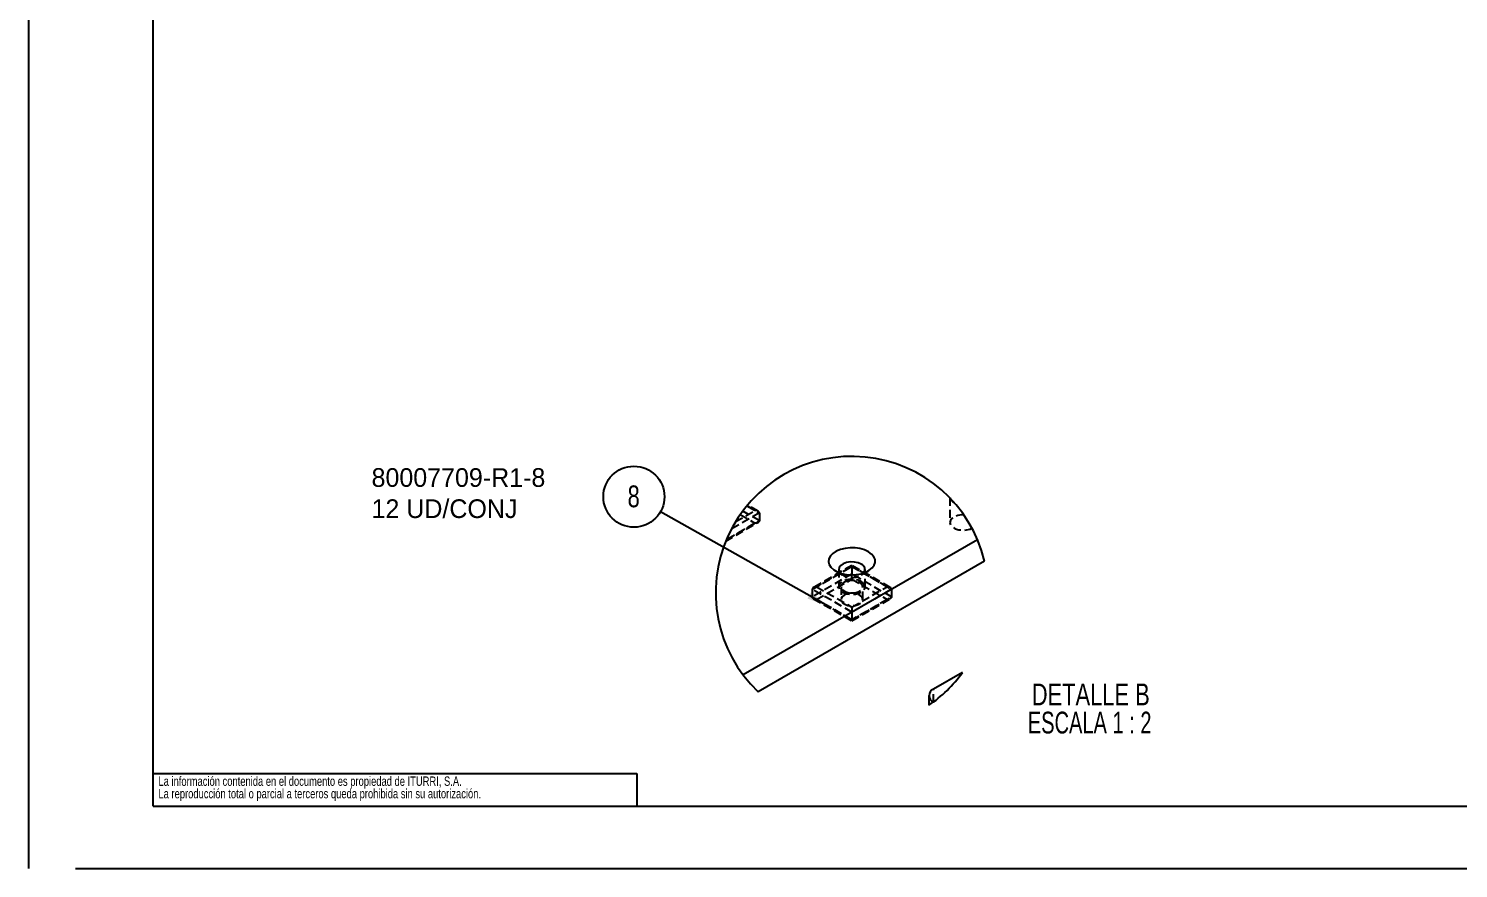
# Model space of a CAD drawing. Extents: x 0 to 4200, y 0 to 2970.
# Drawn here: x 0 to 2294, y 0 to 1348 of the extents above; entities that cross this region are included whole.
import ezdxf

# ---------------------------------------------------------------- set-up
doc = ezdxf.new("R2010")
doc.units = 0
doc.header["$LTSCALE"] = 10
doc.linetypes.add('HIDDEN', pattern=[1.905, 1.27, -0.635])
doc.layers.get('0').update_dxf_attribs({"linetype": 'CONTINUOUS'})
doc.layers.add('FORMATO', color=7, linetype='CONTINUOUS')
doc.layers.add('SLD-0', color=179, linetype='CONTINUOUS')
doc.styles.add('SLDTEXTSTYLE1', font='TXT', dxfattribs={"width": 0.75})
doc.styles.add('SLDTEXTSTYLE2', font='TXT', dxfattribs={"width": 0.6875})
doc.dimstyles.new('SLDDIMSTYLE0', dxfattribs={"dimtxt": 0.18, "dimasz": 35, "dimexe": 0, "dimexo": 0.0625, "dimgap": 0, "dimtad": 0, "dimtih": 1, "dimtoh": 1, "dimdec": 0, "dimrnd": 1e-09, "dimzin": 0, "dimdsep": 46, "dimtxsty": 'Standard', "dimsah": 1, "dimcen": 0.09, "dimadec": 0, "dimazin": 0, "dimtfac": 35, "dimtdec": 0, "dimtofl": 0, "dimtmove": 0, "dimatfit": 3, "dimfxl": 0, "dimtolj": 1, "dimtzin": 0, "dimarcsym": 0})

# ---------------------------------------------------------------- blocks, each defined once
blk = doc.blocks.new('SW_NOTE_4')
at = {"layer": 'SLD-0', "color": 0, "char_height": 15, "attachment_point": 1, "style": 'SLDTEXTSTYLE1'}
for s, insert in [('La información contenida en el documento es propiedad de ITURRI, S.A.', (0, 19.3)), ('La reproducción total o parcial a terceros queda prohibida sin su autorización.', (0, -0.7))]:
    blk.add_mtext(s, dxfattribs=dict(at, insert=insert))
blk = doc.blocks.new('SW_NOTE_13')
at = {"layer": 'FORMATO', "color": 0, "char_height": 35, "attachment_point": 2}
for s, insert, style in [('DETALLE B', (108.3, 45.1), 'SLDTEXTSTYLE1'), ('ESCALA 1 : 2', (106.5, -0.1), 'SLDTEXTSTYLE2')]:
    blk.add_mtext(s, dxfattribs=dict(at, insert=insert, style=style))
blk = doc.blocks.new('SW_NOTE_14')
at = {"layer": 'FORMATO', "color": 0}
blk.add_circle((-42.7, 24), 49, dxfattribs=at)
at = {"layer": 'FORMATO', "color": 0, "insert": (-43, 42.1), "char_height": 35, "attachment_point": 2, "style": 'SLDTEXTSTYLE1'}
blk.add_mtext('8', dxfattribs=at)

msp = doc.modelspace()

# ---------------------------------------------------------------- linework, layer by layer
at = {"color": 7, "linetype": 'Continuous'}
for p, q in [((0, 2970), (0, -0.01)), ((200, 100), (200, 2870)), ((1522.73, 527.52), (1146.71, 310.45)), ((1533.98, 493.19), (1170.81, 283.53)), ((1498.56, 314.36), (1452, 287.48)), ((1444.68, 277.28), (1444.68, 261.84)), ((1452, 267.07), (1452, 267.07)), ((1452, 267.07), (1452, 267.07)), ((200, 100), (4100, 100)), ((75.31, 0), (4200, 0))]:
    msp.add_line(p, q, dxfattribs=at)
at = {"color": 7, "linetype": 'HIDDEN'}
for p, q in [((1134.51, 556.49), (1165.62, 574.45)), ((1165.62, 574.45), (1152.67, 581.93)), ((1152.67, 581.93), (1172.7, 570.37)), ((1170.62, 573.25), (1153.62, 583.07)), ((1478.48, 594.46), (1478.48, 555.06)), ((1118.71, 525.26), (1170.62, 555.23)), ((1119.64, 527.49), (1172.7, 558.12)), ((1165.62, 554.04), (1119.64, 527.49)), ((1172.7, 570.37), (1127.61, 544.34)), ((1141.88, 567.75), (1165.62, 554.04)), ((1172.7, 558.12), (1146.04, 573.5)), ((1172.7, 570.37), (1172.7, 558.12)), ((1257.55, 447.91), (1321.19, 484.64)), ((1321.19, 486.33), (1259.62, 450.79)), ((1321.19, 484.64), (1264.62, 451.99)), ((1321.19, 486.33), (1321.19, 484.64)), ((1382.76, 450.79), (1321.19, 486.33)), ((1377.76, 451.99), (1321.19, 484.64)), ((1321.19, 484.64), (1384.83, 447.91)), ((1321.19, 484.64), (1321.19, 472.4)), ((1321.19, 472.4), (1257.55, 435.66)), ((1264.62, 431.57), (1321.19, 464.23)), ((1294.67, 477.51), (1306.16, 470.87)), ((1299.94, 479.55), (1299.94, 451.99)), ((1321.19, 464.23), (1321.19, 472.4)), ((1384.83, 435.66), (1321.19, 472.4)), ((1321.19, 464.23), (1377.76, 431.57)), ((1336.22, 470.87), (1347.71, 477.51)), ((1342.44, 451.99), (1342.44, 479.55)), ((1321.19, 411.17), (1257.55, 447.91)), ((1257.55, 447.91), (1257.55, 435.66)), ((1264.62, 451.99), (1321.19, 419.33)), ((1303.69, 451.99), (1303.69, 431.57)), ((1321.19, 419.33), (1377.76, 451.99)), ((1384.83, 447.91), (1321.19, 411.17)), ((1338.69, 431.57), (1338.69, 451.99)), ((1384.83, 447.91), (1384.83, 435.66)), ((1257.55, 435.66), (1321.19, 398.92)), ((1259.62, 432.77), (1321.19, 397.23)), ((1321.19, 398.92), (1264.62, 431.57)), ((1321.19, 398.92), (1384.83, 435.66)), ((1321.19, 397.23), (1382.76, 432.77)), ((1377.76, 431.57), (1321.19, 398.92)), ((1321.19, 419.33), (1321.19, 411.17)), ((1321.19, 411.17), (1321.19, 398.92)), ((1321.19, 398.92), (1321.19, 397.23)), ((1452, 267.07), (1452, 287.48))]:
    msp.add_line(p, q, dxfattribs=at)
at = {"color": 7, "linetype": 'HIDDEN', "flags": 128}
for points in [[(1172.7, 570.37), (1172.56, 571.16), (1172.16, 571.93), (1171.5, 572.63), (1170.62, 573.25), (1169.55, 573.76), (1168.33, 574.14), (1167, 574.37), (1165.62, 574.45)], [(1172.7, 558.12), (1172.59, 557.41), (1172.27, 556.72), (1171.75, 556.08), (1171.04, 555.49), (1170.17, 554.99), (1169.16, 554.58), (1168.04, 554.28), (1166.85, 554.1), (1165.62, 554.04)], [(1500.9, 567.17), (1497.35, 567.25), (1491.24, 566.3), (1485.87, 564.36), (1481.74, 561.59), (1479.21, 558.23), (1478.5, 554.6), (1479.68, 551.01), (1482.63, 547.77), (1487.11, 545.19), (1492.71, 543.48), (1498.94, 542.8), (1505.23, 543.21), (1511.04, 544.67), (1513.84, 546.07)], [(1339.98, 457.72), (1336.21, 460.66), (1331.12, 462.83), (1325.14, 464.04), (1318.81, 464.18), (1312.69, 463.23), (1307.33, 461.29), (1303.2, 458.51), (1300.66, 455.16), (1299.95, 451.53), (1301.13, 447.94), (1304.09, 444.7), (1308.57, 442.12), (1314.17, 440.41), (1320.39, 439.73), (1326.69, 440.14), (1332.49, 441.6), (1337.3, 443.99), (1340.67, 447.08), (1342.3, 450.61), (1342.07, 454.27), (1339.98, 457.72)], [(1313.5, 461.06), (1308.81, 459.13), (1305.47, 456.43), (1303.82, 453.24), (1304.06, 449.91), (1306.15, 446.82), (1309.88, 444.28), (1314.83, 442.58), (1320.47, 441.89), (1326.18, 442.31), (1331.36, 443.77), (1335.43, 446.12), (1337.96, 449.11), (1338.67, 452.41), (1337.49, 455.66), (1334.54, 458.52), (1330.15, 460.67), (1324.78, 461.88), (1319.02, 462.01), (1313.5, 461.06)], [(1264.62, 451.99), (1263.24, 451.91), (1261.91, 451.68), (1260.69, 451.3), (1259.62, 450.79), (1258.74, 450.17), (1258.09, 449.47), (1257.68, 448.7), (1257.55, 447.91)], [(1313.5, 440.65), (1308.81, 438.72), (1305.47, 436.01), (1303.82, 432.82), (1304.06, 429.5), (1306.15, 426.4), (1309.88, 423.87), (1314.83, 422.16), (1320.47, 421.48), (1326.18, 421.89), (1331.36, 423.35), (1335.43, 425.7), (1337.96, 428.69), (1338.67, 431.99), (1337.49, 435.25), (1334.54, 438.1), (1330.15, 440.25), (1324.78, 441.46), (1319.02, 441.6), (1313.5, 440.65)], [(1384.83, 447.91), (1384.69, 448.7), (1384.29, 449.47), (1383.64, 450.17), (1382.76, 450.79), (1381.69, 451.3), (1380.46, 451.68), (1379.14, 451.91), (1377.76, 451.99)], [(1264.62, 431.57), (1263.39, 431.64), (1262.2, 431.82), (1261.08, 432.12), (1260.07, 432.53), (1259.2, 433.03), (1258.5, 433.62), (1257.98, 434.26), (1257.66, 434.95), (1257.55, 435.66)], [(1384.83, 435.66), (1384.72, 434.95), (1384.4, 434.26), (1383.88, 433.62), (1383.17, 433.03), (1382.3, 432.53), (1381.29, 432.12), (1380.18, 431.82), (1378.98, 431.64), (1377.76, 431.57)]]:
    msp.add_lwpolyline(points, dxfattribs=at)
at = {"color": 7, "linetype": 'Continuous', "flags": 128}
for points in [[(1352.79, 504.47), (1347.7, 508.12), (1341.38, 511.06), (1334.12, 513.14), (1326.25, 514.27), (1318.14, 514.39), (1310.18, 513.51), (1302.73, 511.66), (1296.15, 508.93), (1290.73, 505.44), (1286.74, 501.37), (1284.36, 496.89), (1283.7, 492.23), (1284.8, 487.59), (1287.59, 483.2), (1291.96, 479.25), (1297.69, 475.94), (1304.53, 473.42), (1312.14, 471.81), (1320.17, 471.17), (1328.26, 471.55), (1336.01, 472.93), (1343.07, 475.23), (1349.1, 478.36), (1353.83, 482.16), (1357.04, 486.46), (1358.56, 491.06), (1358.34, 495.74), (1356.39, 500.28), (1352.79, 504.47)], [(1336.21, 488.22), (1331.12, 490.39), (1325.14, 491.6), (1318.81, 491.74), (1312.69, 490.79), (1307.33, 488.84), (1303.2, 486.07), (1300.66, 482.72), (1299.95, 479.09), (1301.13, 475.49), (1302.07, 474.19)]]:
    msp.add_lwpolyline(points, dxfattribs=at)
at = {"color": 7, "linetype": 'Continuous'}
for centre, radius, start, end in [((1321.19, 442.42), 218.77, 13.41929, 226.57534), ((1488.55, 596.38), 9.87, 194.26837, 250.95416), ((1333.17, 479.72), 9.03, 322.21911, 70.30854), ((1321.19, 442.42), 218.77, 304.36708, 324.1699), ((1455.88, 277.28), 10.92, 110.78508, 249.21492)]:
    msp.add_arc(centre, radius, start, end, dxfattribs=at)
at = {"color": 7, "linetype": 'HIDDEN'}
msp.add_arc((1321.19, 495.75), 28.81, 228.42578, 311.57422, dxfattribs=at)
at = {"layer": 'SLD-0'}
for p, q in [((200.02, 152.45), (976.29, 152.45)), ((976.29, 152.45), (976.29, 100))]:
    msp.add_line(p, q, dxfattribs=at)

# ---------------------------------------------------------------- block references
at = {"layer": 'FORMATO', "color": 7}
msp.add_blockref('SW_NOTE_14', (1014.01, 572.48), dxfattribs=at)
at = {"layer": 'FORMATO'}
msp.add_blockref('SW_NOTE_13', (1596.19, 251.61), dxfattribs=at)
at = {"layer": 'SLD-0'}
msp.add_blockref('SW_NOTE_4', (208.38, 128.19), dxfattribs=at)

# ---------------------------------------------------------------- texts
at = {"insert": (550.37, 642.31), "char_height": 30, "width": 367.5, "attachment_point": 1}
msp.add_mtext('80007709-R1-8\\P12 UD/CONJ\\P', dxfattribs=at)

# ---------------------------------------------------------------- leaders
at = {"layer": 'FORMATO', "color": 7}
msp.add_leader([(1283.27, 420.81), (1014.01, 572.48)], dimstyle='SLDDIMSTYLE0', dxfattribs=at)

doc.saveas('drawing.dxf')
